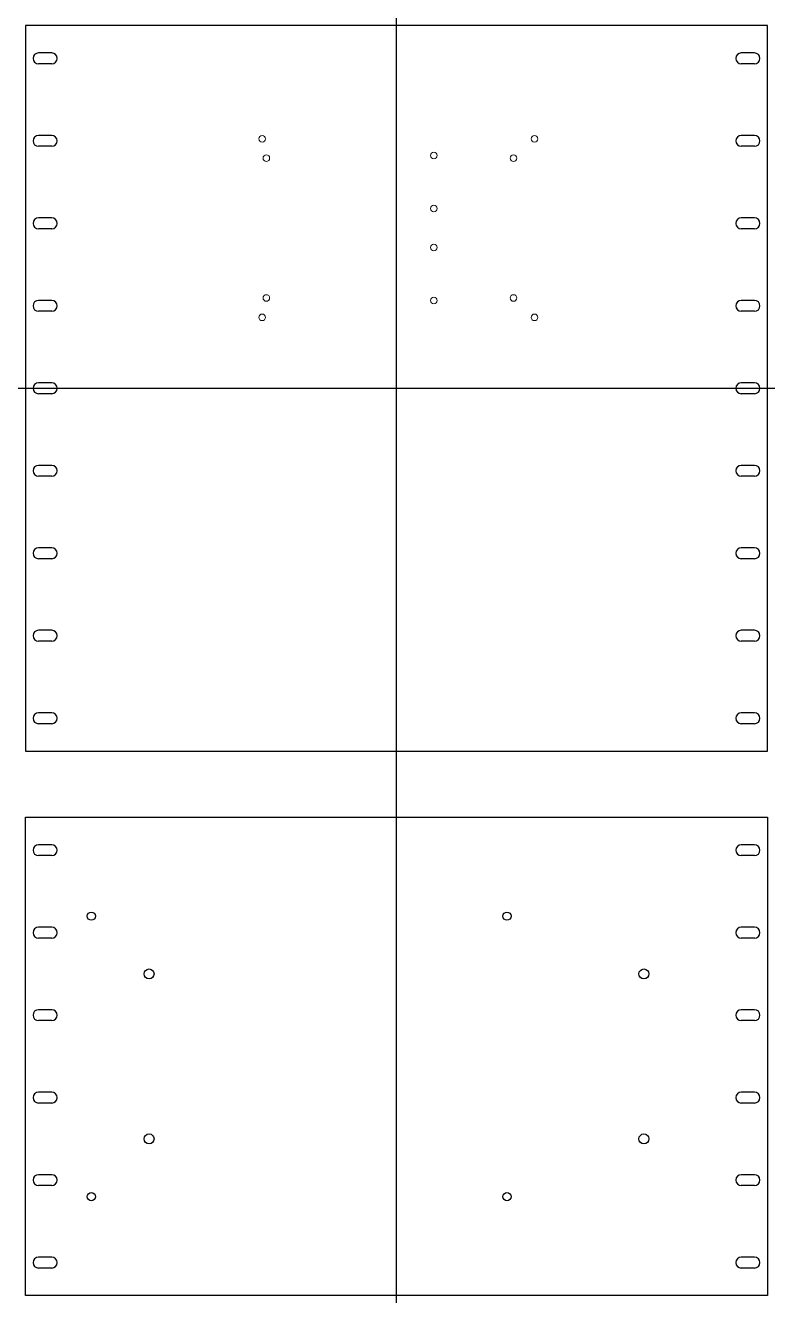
# Model space of a CAD drawing. Header units: millimetres. Extents: x -20 to 205, y -136 to 249.
import ezdxf

# ---------------------------------------------------------------- set-up
doc = ezdxf.new("R2010")
doc.units = ezdxf.units.MM
doc.layers.add('Layer0', color=7, linetype='Continuous', true_color=0xffffff)

msp = doc.modelspace()

# ---------------------------------------------------------------- linework, layer by layer
for p, q in [((-19.8, 248.88), (-19.8, 28.88)), ((205.2, 248.88), (-19.8, 248.88)), ((205.2, 28.88), (205.2, 248.88)), ((-19.8, 28.88), (205.2, 28.88)), ((-19.8, 8.88), (205.2, 8.88)), ((-19.8, -136.12), (-19.8, 8.88)), ((205.2, 8.88), (205.2, -136.12)), ((205.2, -136.12), (-19.8, -136.12))]:
    msp.add_line(p, q)
for p, direction in [((92.7, -63.62), (0, 1)), ((-19.8, 138.88), (1, 0))]:
    msp.add_xline(p, direction)
at = {"color": 7, "linetype": 'Continuous', "lineweight": 15}
for centre in [(51.98, 214.52), (134.53, 214.52), (53.25, 208.65), (104.05, 209.44), (128.18, 208.65), (104.05, 193.37), (104.05, 181.54), (53.25, 166.26), (104.05, 165.47), (128.18, 166.26), (51.98, 160.39), (134.53, 160.39)]:
    msp.add_circle(centre, 1, dxfattribs=at)
for centre, radius in [((0.2, -21.12), 1.25), ((126.2, -21.12), 1.25), ((17.7, -38.62), 1.5), ((167.7, -38.62), 1.5), ((17.7, -88.62), 1.5), ((167.7, -88.62), 1.5), ((0.2, -106.12), 1.25), ((126.2, -106.12), 1.25)]:
    msp.add_circle(centre, radius)
at = {"layer": 'DEFPOINTS'}
for p in [(-19.8, 248.88), (-19.8, 248.88), (-19.8, 28.88), (-19.8, 28.88), (-19.8, 8.88), (-13.82, -1.12), (-13.82, -1.12), (199.23, -1.12), (-19.8, -63.62), (-13.82, -63.62), (0.2, -63.62), (0.2, -63.62), (92.7, -63.62), (92.7, -63.62), (92.7, -63.62), (92.7, -63.62), (92.7, -63.62), (92.7, -63.62), (-13.82, -76.12), (-13.82, -126.12)]:
    msp.add_point(p, dxfattribs=at)
at = {"layer": 'Layer0', "color": 7, "lineweight": -2}
for p, q in [((-11.82, 240.53), (-15.82, 240.53)), ((201.23, 240.53), (197.23, 240.53)), ((-11.82, 237.23), (-15.82, 237.23)), ((201.23, 237.23), (197.23, 237.23)), ((-11.82, 215.53), (-15.82, 215.53)), ((-11.82, 212.23), (-15.82, 212.23)), ((201.23, 215.53), (197.23, 215.53)), ((201.23, 212.23), (197.23, 212.23)), ((-11.82, 190.53), (-15.82, 190.53)), ((201.23, 190.53), (197.23, 190.53)), ((-11.82, 187.23), (-15.82, 187.23)), ((201.23, 187.23), (197.23, 187.23)), ((-11.82, 165.53), (-15.82, 165.53)), ((-11.82, 162.23), (-15.82, 162.23)), ((201.23, 165.53), (197.23, 165.53)), ((201.23, 162.23), (197.23, 162.23)), ((-11.82, 140.53), (-15.82, 140.53)), ((201.23, 140.53), (197.23, 140.53)), ((-11.82, 137.23), (-15.82, 137.23)), ((201.23, 137.23), (197.23, 137.23)), ((-11.82, 115.53), (-15.82, 115.53)), ((201.23, 115.53), (197.23, 115.53)), ((-11.82, 112.23), (-15.82, 112.23)), ((201.23, 112.23), (197.23, 112.23)), ((-11.82, 90.53), (-15.82, 90.53)), ((201.23, 90.53), (197.23, 90.53)), ((-11.82, 87.23), (-15.82, 87.23)), ((201.23, 87.23), (197.23, 87.23)), ((-11.82, 65.53), (-15.82, 65.53)), ((201.23, 65.53), (197.23, 65.53)), ((-11.82, 62.23), (-15.82, 62.23)), ((201.23, 62.23), (197.23, 62.23)), ((-11.82, 40.53), (-15.82, 40.53)), ((201.23, 40.53), (197.23, 40.53)), ((-11.82, 37.23), (-15.82, 37.23)), ((201.23, 37.23), (197.23, 37.23)), ((-11.82, 0.53), (-15.82, 0.53)), ((201.23, 0.53), (197.23, 0.53)), ((-11.82, -2.77), (-15.82, -2.77)), ((201.23, -2.77), (197.23, -2.77)), ((-11.82, -24.47), (-15.82, -24.47)), ((201.23, -24.47), (197.23, -24.47)), ((-11.82, -27.77), (-15.82, -27.77)), ((201.23, -27.77), (197.23, -27.77)), ((-11.82, -49.47), (-15.82, -49.47)), ((201.23, -49.47), (197.23, -49.47)), ((-11.82, -52.77), (-15.82, -52.77)), ((201.23, -52.77), (197.23, -52.77)), ((-11.82, -74.47), (-15.82, -74.47)), ((201.23, -74.47), (197.23, -74.47)), ((-11.82, -77.77), (-15.82, -77.77)), ((201.23, -77.77), (197.23, -77.77)), ((-11.82, -99.47), (-15.82, -99.47)), ((201.23, -99.47), (197.23, -99.47)), ((-11.82, -102.77), (-15.82, -102.77)), ((201.23, -102.77), (197.23, -102.77)), ((-11.82, -124.47), (-15.82, -124.47)), ((201.23, -124.47), (197.23, -124.47)), ((-11.82, -127.77), (-15.82, -127.77)), ((201.23, -127.77), (197.23, -127.77))]:
    msp.add_line(p, q, dxfattribs=at)
for centre, start, end in [((-15.82, 238.88), 90, 270), ((-11.82, 238.88), 270, 90), ((197.23, 238.88), 90, 270), ((201.23, 238.88), 270, 90), ((-15.82, 213.88), 90, 270), ((-11.82, 213.88), 270, 90), ((197.23, 213.88), 90, 270), ((201.23, 213.88), 270, 90), ((-15.82, 188.88), 90, 270), ((-11.82, 188.88), 270, 90), ((197.23, 188.88), 90, 270), ((201.23, 188.88), 270, 90), ((-15.82, 163.88), 90, 270), ((-11.82, 163.88), 270, 90), ((197.23, 163.88), 90, 270), ((201.23, 163.88), 270, 90), ((-15.82, 138.88), 90, 270), ((-11.82, 138.88), 270, 90), ((197.23, 138.88), 90, 270), ((201.23, 138.88), 270, 90), ((-15.82, 113.88), 90, 270), ((-11.82, 113.88), 270, 90), ((197.23, 113.88), 90, 270), ((201.23, 113.88), 270, 90), ((-15.82, 88.88), 90, 270), ((-11.82, 88.88), 270, 90), ((197.23, 88.88), 90, 270), ((201.23, 88.88), 270, 90), ((-15.82, 63.88), 90, 270), ((-11.82, 63.88), 270, 90), ((197.23, 63.88), 90, 270), ((201.23, 63.88), 270, 90), ((-15.82, 38.88), 90, 270), ((-11.82, 38.88), 270, 90), ((197.23, 38.88), 90, 270), ((201.23, 38.88), 270, 90), ((-15.82, -1.12), 90, 270), ((-11.82, -1.12), 270, 90), ((197.23, -1.12), 90, 270), ((201.23, -1.12), 270, 90), ((-15.82, -26.12), 90, 270), ((-11.82, -26.12), 270, 90), ((197.23, -26.12), 90, 270), ((201.23, -26.12), 270, 90), ((-15.82, -51.12), 90, 270), ((-11.82, -51.12), 270, 90), ((197.23, -51.12), 90, 270), ((201.23, -51.12), 270, 90), ((-15.82, -76.12), 90, 270), ((-11.82, -76.12), 270, 90), ((197.23, -76.12), 90, 270), ((201.23, -76.12), 270, 90), ((-15.82, -101.12), 90, 270), ((-11.82, -101.12), 270, 90), ((197.23, -101.12), 90, 270), ((201.23, -101.12), 270, 90), ((-15.82, -126.12), 90, 270), ((-11.82, -126.12), 270, 90), ((197.23, -126.12), 90, 270), ((201.23, -126.12), 270, 90)]:
    msp.add_arc(centre, 1.65, start, end, dxfattribs=at)

doc.saveas('drawing.dxf')
